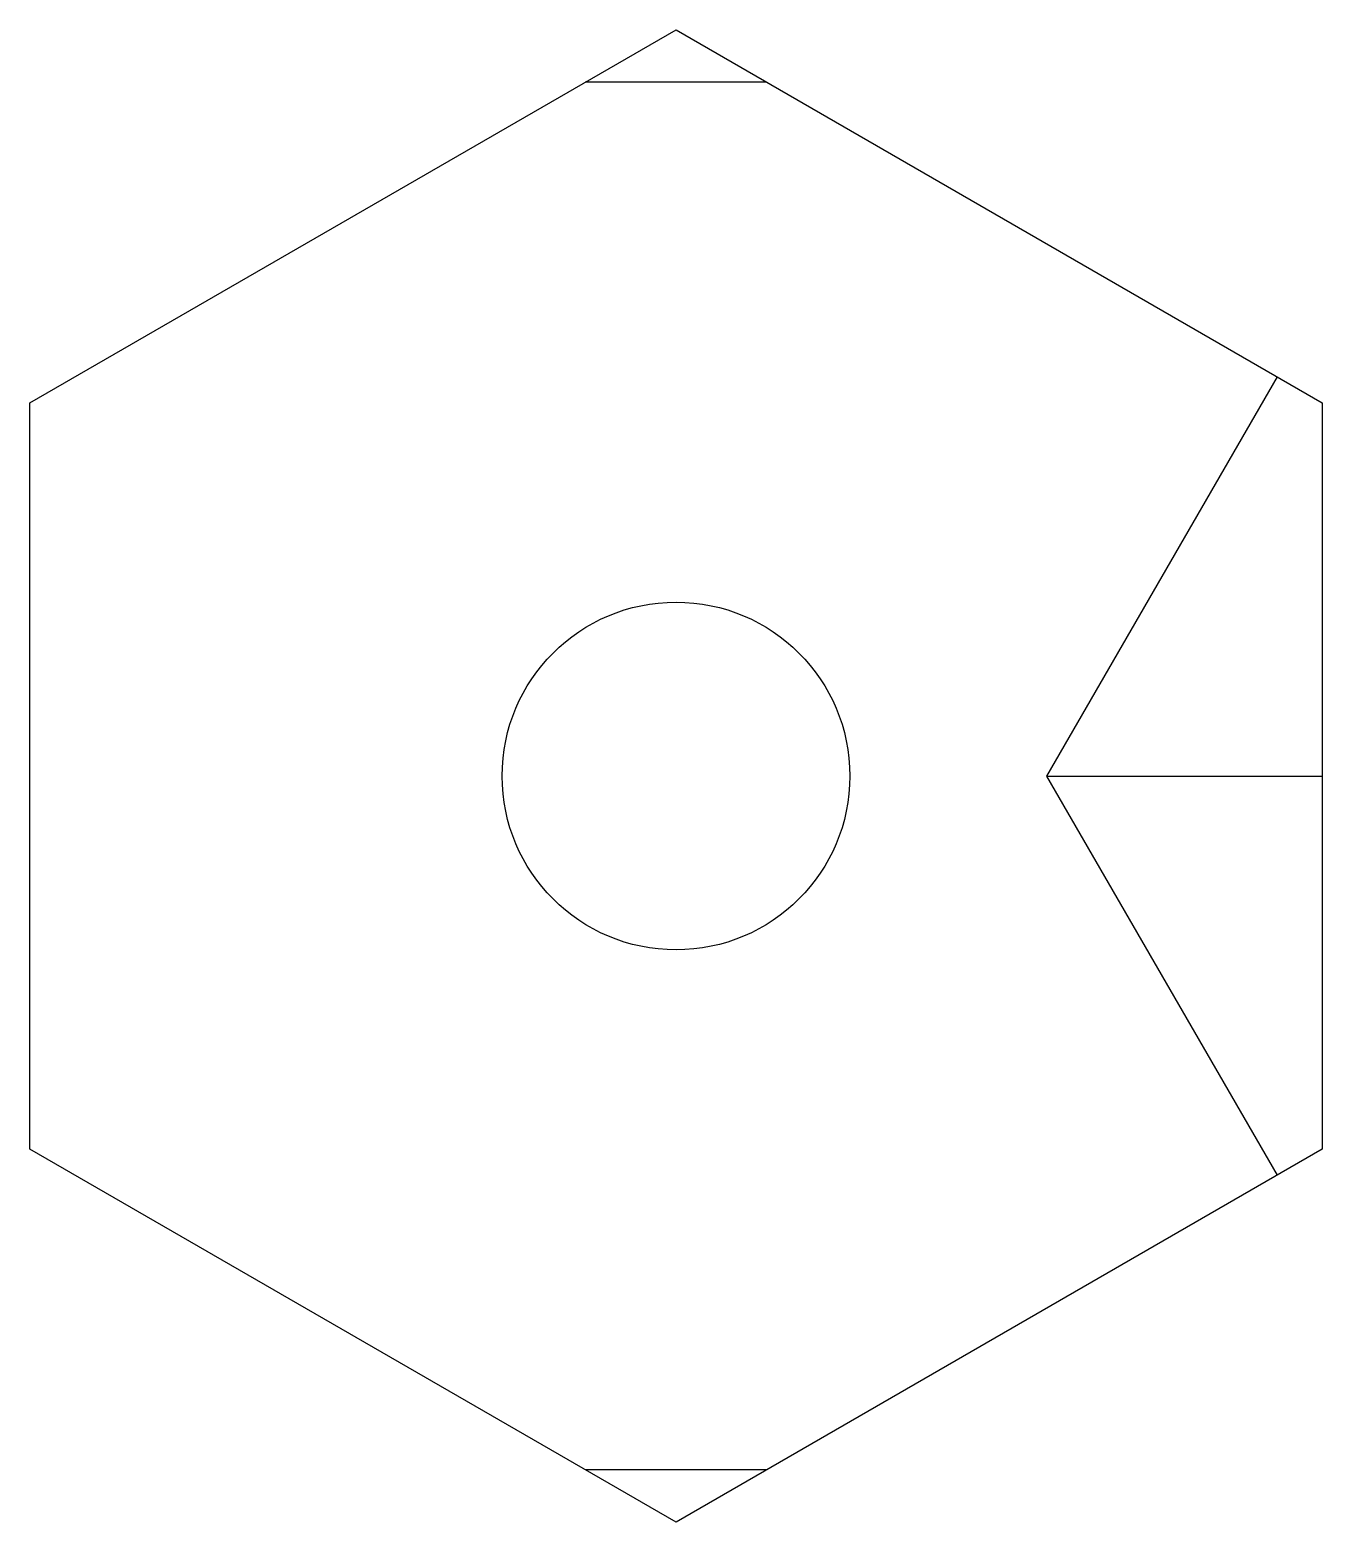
# Model space of a CAD drawing. Header units: millimetres. Extents: x -24.6 to 24.6, y -28.4 to 28.4.
import ezdxf

# ---------------------------------------------------------------- set-up
doc = ezdxf.new("R2010")
doc.units = ezdxf.units.MM

msp = doc.modelspace()

# ---------------------------------------------------------------- linework, layer by layer
for p, q in [((-24.625, 14.217), (0, 28.435)), ((0, 28.435), (24.625, 14.217)), ((3.464, 26.435), (-3.464, 26.435)), ((22.906, 15.21), (14.125, 0)), ((-24.625, -14.217), (-24.625, 14.217)), ((24.625, 14.217), (24.625, -14.217)), ((14.125, 0), (22.906, -15.21)), ((14.125, 0), (24.625, 0)), ((0, -28.435), (-24.625, -14.217)), ((24.625, -14.217), (0, -28.435)), ((3.464, -26.435), (-3.464, -26.435))]:
    msp.add_line(p, q)
msp.add_circle((0, 0), 6.625)

doc.saveas('drawing.dxf')
